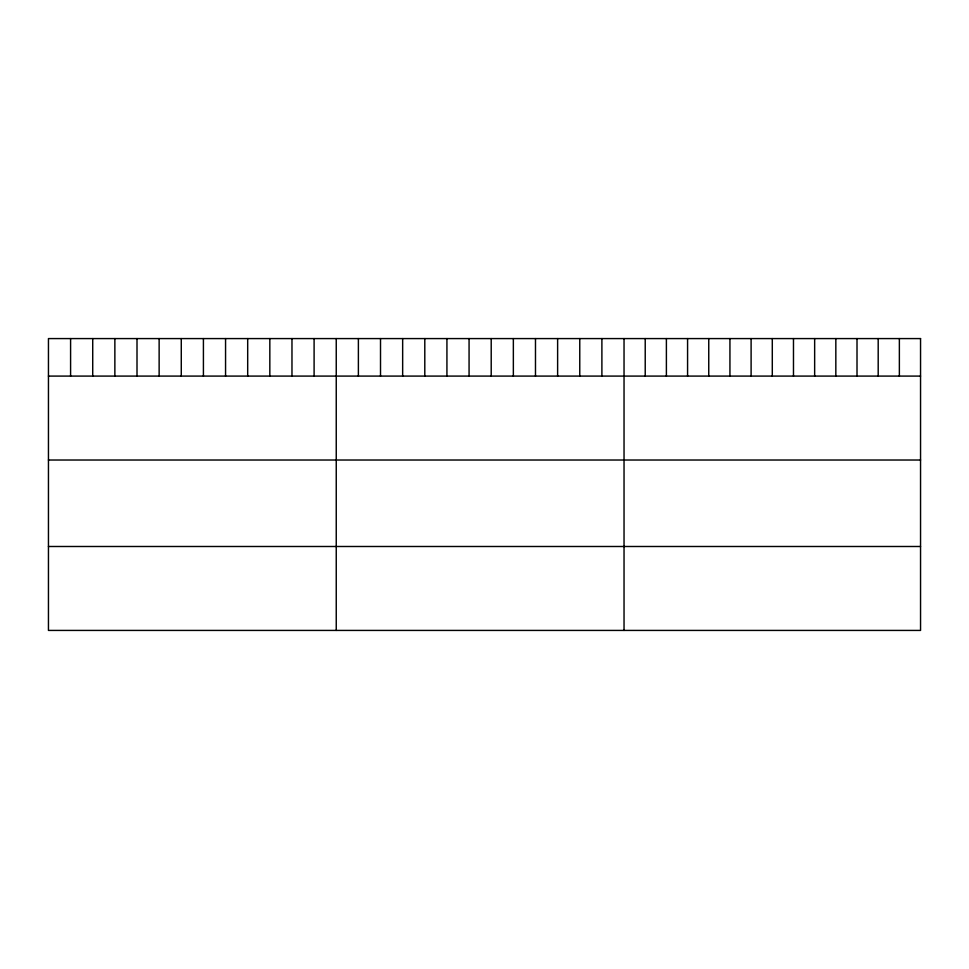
<?xml version="1.0" encoding="UTF-8"?>
<svg xmlns="http://www.w3.org/2000/svg" width="969" height="969" viewBox="0 0 969 969"><rect width="100%" height="100%" fill="white"/><g stroke="black" fill="none" stroke-linecap="round" stroke-linejoin="round"><path stroke-width="1.45" d="M48.45 376.093L920.55 376.093M48.45 460.021L920.55 460.021M48.45 546.492L920.55 546.492M899.365 338.581L899.365 376.093M878.193 338.581L878.193 376.093M857.008 338.581L857.008 376.093M835.835 338.581L835.835 376.093M814.65 338.581L814.65 376.093M793.478 338.581L793.478 376.093M772.293 338.581L772.293 376.093M751.108 338.581L751.108 376.093M729.936 338.581L729.936 376.093M708.751 338.581L708.751 376.093M687.578 338.581L687.578 376.093M666.393 338.581L666.393 376.093M645.221 338.581L645.221 376.093M624.036 338.581L624.036 630.419M601.894 338.581L601.894 376.093M579.765 338.581L579.765 376.093M557.623 338.581L557.623 376.093M535.482 338.581L535.482 376.093M513.352 338.581L513.352 376.093M491.21 338.581L491.21 376.093M469.069 338.581L469.069 376.093M446.927 338.581L446.927 376.093M424.797 338.581L424.797 376.093M402.656 338.581L402.656 376.093M380.514 338.581L380.514 376.093M358.385 338.581L358.385 376.093M336.243 338.581L336.243 630.419M314.101 338.581L314.101 376.093M291.972 338.581L291.972 376.093M269.83 338.581L269.83 376.093M247.689 338.581L247.689 376.093M225.559 338.581L225.559 376.093M203.417 338.581L203.417 376.093M181.276 338.581L181.276 376.093M159.134 338.581L159.134 376.093M137.004 338.581L137.004 376.093M114.863 338.581L114.863 376.093M92.721 338.581L92.721 376.093M70.592 338.581L70.592 376.093M920.55 338.581L48.45 338.581L48.45 630.419L920.55 630.419L920.55 338.581"/></g></svg>
